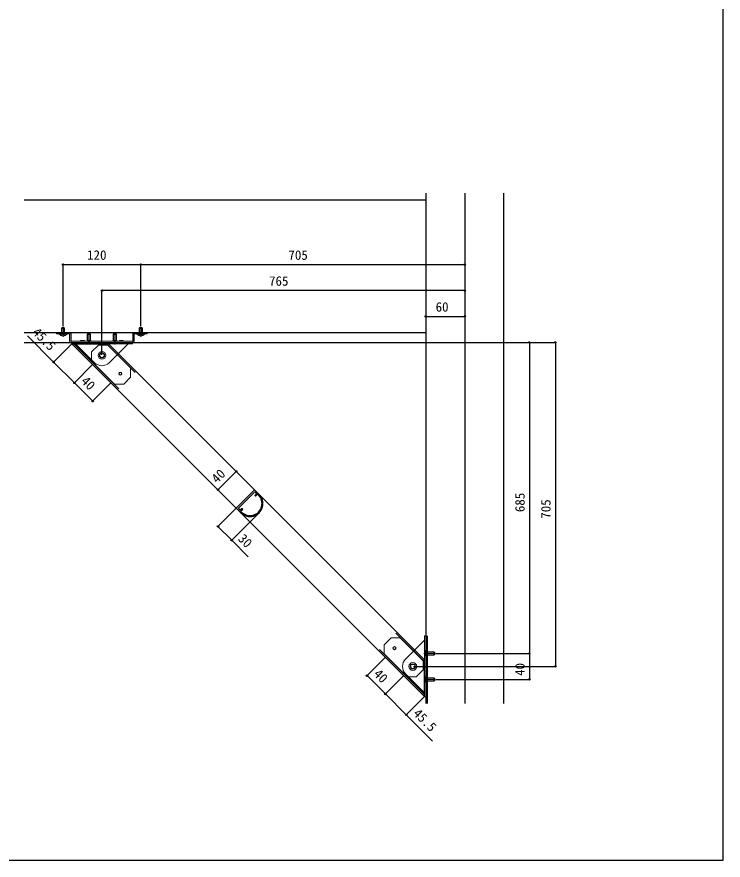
# Model space of a CAD drawing. Units: millimetres, scale not verified. Extents: x -875 to 875, y -1304 to 1298.
# Drawn here: x -215 to 875, y -1304 to -3 of the extents above; entities that cross this region are included whole.
import ezdxf
from ezdxf.enums import TextEntityAlignment as Align

# ---------------------------------------------------------------- set-up
doc = ezdxf.new("R2010")
doc.units = ezdxf.units.MM
doc.header["$LTSCALE"] = 8
for name, color, linetype in [('0-2_YKK_11', 7, 'Continuous'), ('0-3_YKK_12', 2, 'Continuous'), ('0-5_YKK_D', 6, 'Continuous'), ('0-6_YKK_ZWAK', 7, 'Continuous')]:
    doc.layers.add(name, color=color, linetype=linetype)
doc.layers.add('0-4_YKK_13', color=4, linetype='Continuous', lineweight=18)
doc.styles.add('ＭＳ ゴシック', font='')
doc.styles.get('ＭＳ ゴシック').set_extended_font_data('MS Gothic')

msp = doc.modelspace()

# ---------------------------------------------------------------- linework, layer by layer
at = {"layer": '0-2_YKK_11'}
msp.add_line((158.805, -739.856), (151.734, -732.785), dxfattribs=at)
for points in [[(151.734, -732.785), (123.45, -761.069), (130.521, -768.14)], [(126.773, -761.282), (151.946, -736.109), (154.775, -738.937), (152.088, -741.624), (153.148, -742.685), (156.33, -739.503), (157.744, -740.917)], [(131.582, -767.08), (130.167, -765.666), (133.349, -762.484), (132.289, -761.423), (129.602, -764.11), (126.773, -761.282)]]:
    msp.add_lwpolyline(points, dxfattribs=at)
for radius in [20, 18.5]:
    msp.add_arc((144.663, -753.998), radius, 224.99999, 45.00001, dxfattribs=at)
at = {"layer": '0-3_YKK_12'}
for p, q in [((-203.904, -285.339), (416, -285.339)), ((416, -275.339), (416, -1062.308)), ((416, -285.339), (416, -505.339)), ((476, -275.339), (476, -1062.308)), ((536, -275.339), (536, -1062.308)), ((-203.904, -490.339), (416, -490.339)), ((-203.904, -505.339), (416, -505.339)), ((-130.25, -507.339), (414, -1051.655)), ((-130.25, -507.339), (-73.682, -507.339)), ((-57.63, -576.848), (-127.139, -507.339)), ((-32.457, -551.675), (-76.793, -507.339)), ((-73.682, -507.339), (414, -995.086)), ((369.664, -953.862), (414, -998.197)), ((418, -958.308), (418, -1062.308)), ((344.491, -979.035), (414, -1048.543)), ((414, -1051.655), (414, -995.086))]:
    msp.add_line(p, q, dxfattribs=at)
at = {"layer": '0-4_YKK_13'}
for p, q in [((-144, -496.736), (-144, -480.948)), ((-24, -496.736), (-24, -480.948)), ((-134, -490.339), (-154, -490.339)), ((-149.9, -492.848), (-149.9, -492.339)), ((-149.9, -492.339), (-138.1, -492.339)), ((-145.7, -482.339), (-146.5, -484.039)), ((-145.846, -490.339), (-145.846, -482.649)), ((-145.7, -482.339), (-142.3, -482.339)), ((-142.3, -482.339), (-141.5, -484.039)), ((-142.154, -490.339), (-142.154, -482.649)), ((-141.5, -490.339), (-141.5, -484.039)), ((-134, -492.339), (-134, -503.339)), ((-132, -492.339), (-132, -503.339)), ((-131.5, -505.339), (-131.5, -490.339)), ((-131.5, -490.339), (-36.5, -490.339)), ((-106.5, -493.089), (-105.7, -491.389)), ((-106.5, -502.339), (-106.5, -493.089)), ((-106.5, -493.089), (-101.5, -493.089)), ((-106.067, -502.339), (-106.067, -492.169)), ((-105.7, -491.389), (-102.3, -491.389)), ((-104, -508.415), (-104, -490.69)), ((-102.3, -491.389), (-101.5, -493.089)), ((-101.933, -502.339), (-101.933, -492.169)), ((-101.5, -502.339), (-101.5, -493.089)), ((-66.5, -493.089), (-65.7, -491.389)), ((-66.5, -502.339), (-66.5, -493.089)), ((-66.5, -493.089), (-61.5, -493.089)), ((-66.067, -502.339), (-66.067, -492.169)), ((-65.7, -491.389), (-62.3, -491.389)), ((-64, -508.415), (-64, -490.69)), ((-62.3, -491.389), (-61.5, -493.089)), ((-61.933, -502.339), (-61.933, -492.169)), ((-61.5, -502.339), (-61.5, -493.089)), ((-36.5, -505.339), (-36.5, -490.339)), ((-36, -503.339), (-36, -492.339)), ((-34, -503.339), (-34, -492.339)), ((-29.9, -492.848), (-29.9, -492.339)), ((-29.9, -492.339), (-18.1, -492.339)), ((-25.7, -482.339), (-26.5, -484.039)), ((-25.846, -490.339), (-25.846, -482.649)), ((-25.7, -482.339), (-22.3, -482.339)), ((-22.3, -482.339), (-21.5, -484.039)), ((-22.154, -490.339), (-22.154, -482.649)), ((-21.5, -490.339), (-21.5, -484.039)), ((-132, -505.339), (-36, -505.339)), ((-131, -507.339), (-37, -507.339)), ((-111, -503.339), (-111, -502.339)), ((-108.25, -507.339), (-106.75, -505.839)), ((-108, -507.389), (-108, -507.089)), ((-106.75, -505.339), (-106.75, -505.839)), ((-106.75, -505.839), (-101.25, -505.839)), ((-106.406, -505.339), (-106.41, -505.353)), ((-106.406, -505.339), (-101.594, -505.339)), ((-102.855, -505.173), (-104, -504.564)), ((-101.75, -507.389), (-102.855, -505.173)), ((-101.594, -505.339), (-101.59, -505.353)), ((-101.35, -505.739), (-100, -507.089)), ((-101.25, -505.339), (-101.25, -505.839)), ((-99.75, -507.339), (-101.25, -505.839)), ((-101, -503.339), (-101, -502.339)), ((-100, -507.389), (-100, -507.089)), ((-68.25, -507.339), (-66.75, -505.839)), ((-68, -507.389), (-68, -507.089)), ((-67, -503.339), (-67, -502.339)), ((-66.75, -505.339), (-66.75, -505.839)), ((-61.25, -505.839), (-66.75, -505.839)), ((-66.406, -505.339), (-66.41, -505.353)), ((-66.406, -505.339), (-61.594, -505.339)), ((-62.855, -505.173), (-64, -504.564)), ((-61.75, -507.389), (-62.855, -505.173)), ((-61.594, -505.339), (-61.59, -505.353)), ((-61.35, -505.739), (-60, -507.089)), ((-61.25, -505.339), (-61.25, -505.839)), ((-59.75, -507.339), (-61.25, -505.839)), ((-60, -507.389), (-60, -507.089)), ((-57, -503.339), (-57, -502.339)), ((-44, -507.967), (-44, -507.339)), ((-100, -507.389), (-108, -507.389)), ((-99.814, -520.067), (-89.207, -509.46)), ((-99.814, -520.067), (-99.814, -534.209)), ((-89.207, -509.46), (-75.065, -509.46)), ((-75.065, -509.46), (-39.709, -544.816)), ((-60, -507.389), (-68, -507.389)), ((-44, -507.967), (-58.544, -522.511)), ((-58.544, -522.511), (-72.686, -536.653)), ((-99.814, -534.209), (-64.458, -569.564)), ((-39.709, -558.958), (-39.709, -544.816)), ((-50.316, -569.564), (-39.709, -558.958)), ((-64.458, -569.564), (-50.316, -569.564)), ((351.775, -971.752), (362.381, -961.145)), ((362.381, -961.145), (376.523, -961.145)), ((411.879, -996.5), (376.523, -961.145)), ((414, -1052.308), (414, -958.308)), ((351.775, -985.894), (351.775, -971.752)), ((387.13, -1021.249), (351.775, -985.894)), ((398.828, -979.852), (384.686, -993.994)), ((412.924, -985.308), (430.649, -985.308)), ((413.95, -981.308), (413.95, -989.308)), ((413.95, -981.308), (414.25, -981.308)), ((413.95, -983.058), (416.166, -984.163)), ((414, -981.058), (415.5, -982.558)), ((414, -989.558), (415.5, -988.058)), ((415.6, -982.658), (414.25, -981.308)), ((416, -982.558), (415.5, -982.558)), ((415.5, -982.558), (415.5, -988.058)), ((416, -988.058), (415.5, -988.058)), ((417, -983.241), (415.986, -982.898)), ((417, -987.375), (415.986, -987.718)), ((416, -987.714), (416, -982.902)), ((416.166, -984.163), (416.775, -985.308)), ((417, -982.808), (416.549, -982.921)), ((417, -987.808), (416.549, -987.695)), ((417, -982.808), (428.25, -982.808)), ((417, -982.808), (417, -987.808)), ((417, -983.241), (429.17, -983.241)), ((417, -987.375), (429.17, -987.375)), ((417, -987.808), (428.25, -987.808)), ((428.25, -987.808), (428.25, -982.808)), ((429.95, -983.608), (428.25, -982.808)), ((428.25, -987.808), (429.95, -987.008)), ((429.95, -987.008), (429.95, -983.608)), ((411.879, -1010.642), (411.879, -996.5)), ((413.95, -989.308), (414.25, -989.308)), ((401.272, -1021.249), (411.879, -1010.642)), ((401.272, -1021.249), (387.13, -1021.249)), ((412.924, -1025.308), (430.649, -1025.308)), ((413.95, -1021.308), (413.95, -1029.308)), ((413.95, -1021.308), (414.25, -1021.308)), ((413.95, -1023.058), (416.166, -1024.163)), ((414, -1021.058), (415.5, -1022.558)), ((415.6, -1022.658), (414.25, -1021.308)), ((416, -1022.558), (415.5, -1022.558)), ((415.5, -1028.058), (415.5, -1022.558)), ((417, -1023.241), (415.986, -1022.898)), ((417, -1027.375), (415.986, -1027.718)), ((416, -1027.714), (416, -1022.902)), ((416.166, -1024.163), (416.775, -1025.308)), ((417, -1022.808), (416.549, -1022.921)), ((417, -1027.808), (416.549, -1027.695)), ((417, -1022.808), (428.25, -1022.808)), ((417, -1022.808), (417, -1027.808)), ((417, -1023.241), (429.17, -1023.241)), ((417, -1027.375), (429.17, -1027.375)), ((428.25, -1027.808), (428.25, -1022.808)), ((429.95, -1023.608), (428.25, -1022.808)), ((428.25, -1027.808), (429.95, -1027.008)), ((429.95, -1027.008), (429.95, -1023.608)), ((413.95, -1029.308), (414.25, -1029.308)), ((414, -1029.558), (415.5, -1028.058)), ((416, -1028.058), (415.5, -1028.058)), ((417, -1027.808), (428.25, -1027.808))]:
    msp.add_line(p, q, dxfattribs=at)
for points in [[(-154, -490.339), (-154, -492.339), (-134, -492.339)], [(-149.9, -492.848), (-138.1, -492.848), (-138.1, -492.339)], [(-146.5, -490.339), (-146.5, -484.039), (-141.5, -484.039)], [(-146.5, -494.95), (-145.145, -492.172), (-144, -491.563)], [(-141.5, -494.95), (-142.855, -492.172), (-144, -491.563)], [(-34, -490.339), (-14, -490.339), (-14, -492.339), (-34, -492.339)], [(-29.9, -492.848), (-18.1, -492.848), (-18.1, -492.339)], [(-26.5, -490.339), (-26.5, -484.039), (-21.5, -484.039)], [(-26.5, -494.95), (-25.145, -492.172), (-24, -491.563)], [(-21.5, -494.95), (-22.855, -492.172), (-24, -491.563)], [(-132, -503.339), (-131.5, -503.339), (-36.5, -503.339), (-36, -503.339)], [(-37, -507.339), (-37, -505.339), (-131, -505.339), (-131, -507.339)], [(-95.314, -536.653), (-124, -507.967), (-124, -507.339)], [(-117, -503.339), (-117, -502.339), (-111, -502.339)], [(-106.65, -505.739), (-108, -507.089), (-100, -507.089)], [(-107, -503.339), (-107, -502.339), (-101, -502.339)], [(-106.25, -507.389), (-105.145, -505.173), (-104, -504.564)], [(-66.65, -505.739), (-68, -507.089), (-60, -507.089)], [(-61, -503.339), (-61, -502.339), (-67, -502.339)], [(-66.25, -507.389), (-65.145, -505.173), (-64, -504.564)], [(-51, -503.339), (-51, -502.339), (-57, -502.339)], [(414, -958.308), (416, -958.308), (416, -1052.308), (414, -1052.308)], [(398.828, -979.852), (413.373, -965.308), (414, -965.308)], [(413.95, -987.558), (416.166, -986.453), (416.775, -985.308)], [(415.6, -987.958), (414.25, -989.308), (414.25, -981.308)], [(384.686, -1016.622), (413.373, -1045.308), (414, -1045.308)], [(413.95, -1027.558), (416.166, -1026.453), (416.775, -1025.308)], [(415.6, -1027.958), (414.25, -1029.308), (414.25, -1021.308)]]:
    msp.add_lwpolyline(points, dxfattribs=at)
for centre, radius in [((-83.904, -525.37), 6), ((-83.904, -525.37), 4), ((-83.904, -525.37), 3.3), ((-55.619, -553.655), 2.5), ((-55.619, -553.655), 1.85), ((367.685, -977.055), 2.5), ((367.685, -977.055), 1.85), ((395.969, -1005.339), 6), ((395.969, -1005.339), 4), ((395.969, -1005.339), 3.3)]:
    msp.add_circle(centre, radius, dxfattribs=at)
for centre, radius, start, end in [((-144, -487.107), 8.232, 224.2189, 315.7811), ((-134, -492.339), 2, 0, 90), ((-34, -492.339), 2, 90, 180), ((-24, -487.107), 8.232, 224.2189, 315.7811), ((-132, -503.339), 2, 180, 270), ((-107.357, -505.032), 1, 315, 342.13654), ((-100.643, -505.032), 1, 197.86346, 225), ((-67.357, -505.032), 1, 315, 342.13654), ((-60.643, -505.032), 1, 197.86346, 225), ((-36, -503.339), 2, 270, 0), ((-84, -525.339), 16, 225, 315), ((416.307, -981.95), 1, 225, 284.03624), ((416.307, -988.665), 1, 75.96376, 135), ((396, -1005.308), 16, 135, 225), ((416.307, -1021.95), 1, 225, 284.03624), ((416.307, -1028.665), 1, 75.96376, 135)]:
    msp.add_arc(centre, radius, start, end, dxfattribs=at)
at = {"layer": '0-5_YKK_D'}
for p, q in [((-144, -479.948), (-144, -384.339)), ((-144, -385.339), (-24, -385.339)), ((-24, -479.948), (-24, -384.339)), ((-24, -479.948), (-24, -384.339)), ((-24, -385.339), (476, -385.339)), ((-83.904, -524.37), (-83.904, -424.339)), ((476, -425.339), (-83.904, -425.339)), ((416, -465.339), (476, -465.339)), ((417, -505.339), (617, -505.339)), ((417, -505.339), (577, -505.339)), ((576, -505.339), (576, -985.308)), ((616, -505.339), (616, -1005.339)), ((-130.957, -508.046), (-159.244, -536.333)), ((-98.786, -540.222), (-127.07, -568.506)), ((-98.786, -540.222), (-127.07, -568.506)), ((-126.363, -567.799), (-98.079, -596.083)), ((-70.503, -568.507), (-98.786, -596.79)), ((95.167, -732.782), (123.453, -704.5)), ((136.885, -747.634), (94.458, -790.061)), ((158.098, -768.848), (115.672, -811.274)), ((431.649, -985.308), (577, -985.308)), ((431.649, -985.308), (577, -985.308)), ((576, -985.308), (576, -1025.308)), ((352.839, -991.9), (324.553, -1020.186)), ((396.969, -1005.339), (617, -1005.339)), ((353.545, -1047.764), (325.26, -1019.479)), ((381.122, -1020.187), (352.837, -1048.471)), ((381.122, -1020.187), (352.837, -1048.471)), ((431.649, -1025.308), (577, -1025.308)), ((413.293, -1052.362), (385.011, -1080.644))]:
    msp.add_line(p, q, dxfattribs=at)
for points in [[(-126.363, -567.799), (-158.536, -535.625), (-199.086, -495.076)], [(95.166, -789.354), (116.379, -810.567), (141.757, -835.946)], [(353.545, -1047.764), (385.718, -1079.937), (426.267, -1120.486)]]:
    msp.add_lwpolyline(points, dxfattribs=at)
for centre in [(-144, -385.339), (-24, -385.339), (-24, -385.339), (476, -385.339), (-83.904, -425.339), (476, -425.339), (416, -465.339), (476, -465.339), (576, -505.339), (616, -505.339), (-158.536, -535.625), (-126.363, -567.799), (-126.363, -567.799), (-98.079, -596.083), (123.453, -704.5), (95.167, -732.782), (95.166, -789.354), (116.379, -810.567), (576, -985.308), (576, -985.308), (616, -1005.339), (325.26, -1019.479), (576, -1025.308), (353.545, -1047.764), (353.545, -1047.764), (385.718, -1079.937)]:
    msp.add_circle(centre, 1.075, dxfattribs=at)
at = {"layer": '0-6_YKK_ZWAK'}
msp.add_lwpolyline([(-875, -1304.1), (875, -1304.1), (875, 1245.9)], dxfattribs=at)

# ---------------------------------------------------------------- texts
at = {"layer": '0-5_YKK_D', "style": 'ＭＳ ゴシック'}
for s, p in [('120', (-106.841, -382.339)), ('705', (203.955, -382.339)), ('765', (174.003, -422.339)), ('60', (431.17, -462.339))]:
    msp.add_text(s, height=14.66, dxfattribs=at).set_placement(p, align=Align.BOTTOM_LEFT)
for s, rotation, p in [('45.5', 315, (-195.566, -494.353)), ('40', 315, (-120.385, -569.534)), ('40', 44.996, (96.903, -726.804)), ('685', 90, (573, -767.198)), ('705', 90, (613, -777.385)), ('30', 315, (121.91, -812.563)), ('40', 90, (573, -1019.853)), ('40', 315, (331.238, -1021.215)), ('45.5', 315, (392.278, -1082.254))]:
    msp.add_text(s, height=14.66, rotation=rotation, dxfattribs=at).set_placement(p, align=Align.BOTTOM_LEFT)

doc.saveas('drawing.dxf')
